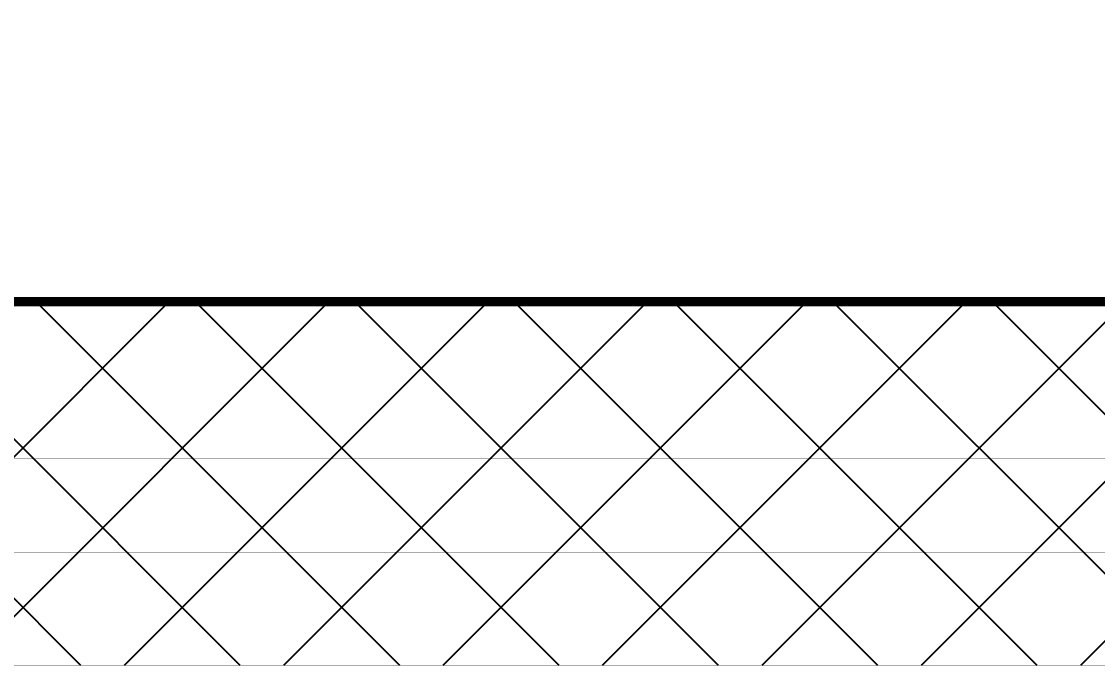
# Model space of a CAD drawing. Header units: millimetres. Extents: x -61 to 56, y -72 to 70.
# Drawn here: x 8.95 to 39.26, y 52.22 to 70.4 of the extents above; entities that cross this region are included whole.
import ezdxf

# ---------------------------------------------------------------- set-up
doc = ezdxf.new("R2010")
doc.units = ezdxf.units.MM
doc.header["$MEASUREMENT"] = 0
for name, color, linetype, true_color in [('02GND', 7, 'Continuous', 0x999966), ('03POWER', 7, 'Continuous', 0x008000), ('Board-Outline-Layer', 7, 'Continuous', 0xff00ff), ('Bottom-Layer', 7, 'Continuous', 0x0000ff), ('Multi-Layer', 7, 'Continuous', 0xc0c0c0), ('Top-Layer', 7, 'Continuous', 0xff0000)]:
    doc.layers.add(name, color=color, linetype=linetype, true_color=true_color)

msp = doc.modelspace()

# ---------------------------------------------------------------- hatches: boundary and pattern name
at = {"layer": 'Multi-Layer'}
h = msp.add_hatch(dxfattribs=at)
h.set_pattern_fill('ANSI37', color=256, style=0)
h.set_pattern_definition([(45, (0, 0), (-2.24506, 2.24506), []), (135, (0, 0), (-2.24506, -2.24506), [])])
h.paths.add_polyline_path([(-50, 52.257), (-50, 62.5), (49.991, 62.5), (49.991, 52.257)])

# ---------------------------------------------------------------- linework, layer by layer
at = {"layer": '02GND', "const_width": 0.00508}
msp.add_lwpolyline([(-55.987, -65.689), (-55.987, 65.092), (56.11, 65.092), (56.11, -65.689)], close=True, dxfattribs=at)
at = {"layer": '03POWER', "const_width": 0.00508}
msp.add_lwpolyline([(-61.075, -68.281), (-61.075, 70.393), (53.654, 70.393), (53.654, -68.281)], close=True, dxfattribs=at)
at = {"layer": 'Board-Outline-Layer', "const_width": 0.254}
msp.add_lwpolyline([(-50, -62.5), (-50, 62.5), (50, 62.5), (50, -62.5)], close=True, dxfattribs=at)
at = {"layer": 'Bottom-Layer', "const_width": 0.00508}
msp.add_lwpolyline([(-54.628, -65.079), (-54.628, 58.07), (53.522, 58.07), (53.522, -65.079)], close=True, dxfattribs=at)
at = {"layer": 'Multi-Layer', "const_width": 0.00508}
msp.add_lwpolyline([(-50, 52.257), (-50, 62.5), (49.991, 62.5), (49.991, 52.257)], close=True, dxfattribs=at)
at = {"layer": 'Top-Layer', "const_width": 0.00508}
msp.add_lwpolyline([(-56.996, -72.447), (-56.996, 55.439), (53.522, 55.439), (53.522, -72.447)], close=True, dxfattribs=at)

doc.saveas('drawing.dxf')
